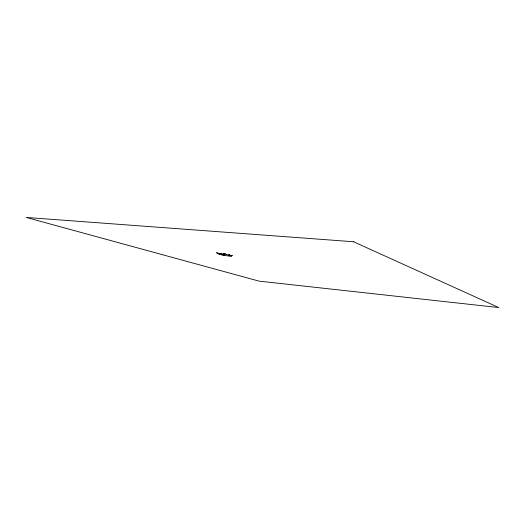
<?xml version="1.0" encoding="UTF-8"?>
<svg xmlns="http://www.w3.org/2000/svg" width="525" height="525" viewBox="0 0 525 525"><rect width="100%" height="100%" fill="white"/><g stroke="black" fill="none" stroke-linecap="round" stroke-linejoin="round"><path stroke-width="0.79" d="M229.668 254.874L228.513 255.065L232.411 255.695L230.16 255.596L231.42 256.298L228.323 256.01L220.894 254.625L224.208 255.052L218.446 253.844L222.62 254.579L216.484 252.794L220.657 253.903L219.391 253.352L226.104 254.402L223.538 253.437L228.086 254.933L229.668 254.874M353.535 241.749L26.25 217.442L259.035 281.131L498.75 307.558L353.535 241.749"/></g></svg>
